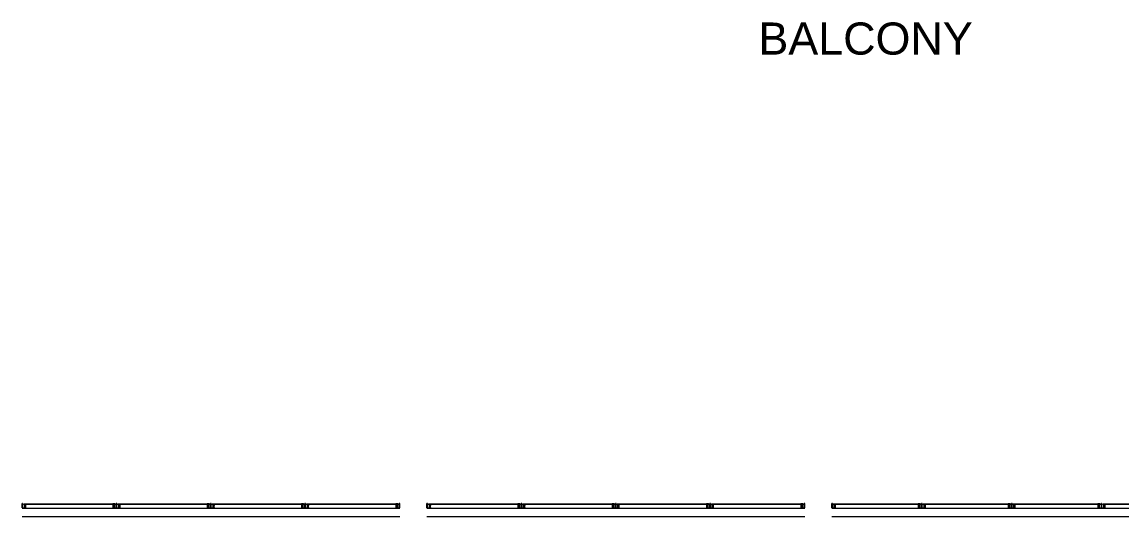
# Model space of a CAD drawing. Header units: inches. Extents: x -3410 to 5259, y -1080 to 3208.
# Drawn here: x -1070 to -418, y 2511 to 2804 of the extents above; entities that cross this region are included whole.
import ezdxf

# ---------------------------------------------------------------- set-up
doc = ezdxf.new("R2010")
doc.units = ezdxf.units.IN
doc.header["$LTSCALE"] = 48
doc.header["$MEASUREMENT"] = 0
doc.layers.add('Venue-Ceiling-Main', color=7, linetype='Continuous', lineweight=5)
doc.layers.add('Venue-Text-Facility', color=7, linetype='Continuous', lineweight=5)
doc.styles.add('Arial', font='Arial')

msp = doc.modelspace()

# ---------------------------------------------------------------- linework, layer by layer
at = {"layer": 'Venue-Ceiling-Main', "linetype": 'Continuous'}
for p, q in [((-1069.46, 2519.13), (-1069.83, 2519.13)), ((-1069.83, 2516.5), (-1069.83, 2519.13)), ((-1069.46, 2516.5), (-1069.46, 2519.13)), ((-1068.96, 2518.5), (-1068.96, 2518.75)), ((-1014.42, 2518.75), (-1068.96, 2518.75)), ((-1014.42, 2518.7), (-1068.96, 2518.7)), ((-1014.42, 2518.55), (-1068.96, 2518.55)), ((-1014.42, 2518.5), (-1068.96, 2518.5)), ((-1068.64, 2518.94), (-1067.39, 2518.94)), ((-1068.64, 2518.75), (-1068.64, 2518.94)), ((-1068.64, 2518.88), (-1067.39, 2518.88)), ((-1068.64, 2518.31), (-1068.64, 2518.5)), ((-1068.64, 2518.31), (-1067.39, 2518.31)), ((-1068.39, 2516.5), (-1068.39, 2518.31)), ((-1067.78, 2518.5), (-1067.78, 2518.67)), ((-1067.64, 2516.5), (-1067.64, 2518.31)), ((-1067.39, 2518.75), (-1067.39, 2518.94)), ((-1067.39, 2518.31), (-1067.39, 2518.5)), ((-1015.99, 2518.75), (-1015.99, 2518.94)), ((-1014.74, 2518.94), (-1015.99, 2518.94)), ((-1014.74, 2518.88), (-1015.99, 2518.88)), ((-1015.99, 2518.67), (-1015.74, 2518.67)), ((-1015.99, 2518.31), (-1015.99, 2518.67)), ((-1014.74, 2518.31), (-1015.99, 2518.31)), ((-1015.74, 2518.67), (-1015.74, 2518.5)), ((-1015.74, 2516.5), (-1015.74, 2518.31)), ((-1014.99, 2518.67), (-1014.99, 2518.5)), ((-1014.74, 2518.67), (-1014.99, 2518.67)), ((-1014.99, 2516.5), (-1014.99, 2518.31)), ((-1014.74, 2518.75), (-1014.74, 2518.94)), ((-1014.74, 2518.31), (-1014.74, 2518.67)), ((-1014.42, 2518.5), (-1014.42, 2518.75)), ((-1013.55, 2519.13), (-1013.92, 2519.13)), ((-1013.92, 2516.5), (-1013.92, 2519.13)), ((-1013.55, 2516.5), (-1013.55, 2519.13)), ((-1013.05, 2518.5), (-1013.05, 2518.75)), ((-958.52, 2518.75), (-1013.05, 2518.75)), ((-958.52, 2518.7), (-1013.05, 2518.7)), ((-958.52, 2518.55), (-1013.05, 2518.55)), ((-958.52, 2518.5), (-1013.05, 2518.5)), ((-1012.74, 2518.94), (-1011.49, 2518.94)), ((-1012.74, 2518.75), (-1012.74, 2518.94)), ((-1012.74, 2518.88), (-1011.49, 2518.88)), ((-1012.74, 2518.31), (-1012.74, 2518.5)), ((-1012.74, 2518.31), (-1011.49, 2518.31)), ((-1012.49, 2516.5), (-1012.49, 2518.31)), ((-1011.88, 2518.5), (-1011.88, 2518.67)), ((-1011.74, 2516.5), (-1011.74, 2518.31)), ((-1011.49, 2518.75), (-1011.49, 2518.94)), ((-1011.49, 2518.31), (-1011.49, 2518.5)), ((-960.08, 2518.75), (-960.08, 2518.94)), ((-958.83, 2518.94), (-960.08, 2518.94)), ((-958.83, 2518.88), (-960.08, 2518.88)), ((-960.08, 2518.67), (-959.83, 2518.67)), ((-960.08, 2518.31), (-960.08, 2518.67)), ((-958.83, 2518.31), (-960.08, 2518.31)), ((-959.83, 2518.67), (-959.83, 2518.5)), ((-959.83, 2516.5), (-959.83, 2518.31)), ((-959.08, 2518.67), (-959.08, 2518.5)), ((-958.83, 2518.67), (-959.08, 2518.67)), ((-959.08, 2516.5), (-959.08, 2518.31)), ((-958.83, 2518.75), (-958.83, 2518.94)), ((-958.83, 2518.31), (-958.83, 2518.67)), ((-958.52, 2518.5), (-958.52, 2518.75)), ((-957.64, 2519.13), (-958.02, 2519.13)), ((-958.02, 2516.5), (-958.02, 2519.13)), ((-957.64, 2516.5), (-957.64, 2519.13)), ((-957.14, 2518.5), (-957.14, 2518.75)), ((-902.61, 2518.75), (-957.14, 2518.75)), ((-902.61, 2518.7), (-957.14, 2518.7)), ((-902.61, 2518.55), (-957.14, 2518.55)), ((-902.61, 2518.5), (-957.14, 2518.5)), ((-956.83, 2518.94), (-955.58, 2518.94)), ((-956.83, 2518.75), (-956.83, 2518.94)), ((-956.83, 2518.88), (-955.58, 2518.88)), ((-956.83, 2518.31), (-956.83, 2518.5)), ((-956.83, 2518.31), (-955.58, 2518.31)), ((-956.58, 2516.5), (-956.58, 2518.31)), ((-955.97, 2518.5), (-955.97, 2518.67)), ((-955.83, 2516.5), (-955.83, 2518.31)), ((-955.58, 2518.75), (-955.58, 2518.94)), ((-955.58, 2518.31), (-955.58, 2518.5)), ((-904.17, 2518.75), (-904.17, 2518.94)), ((-902.92, 2518.94), (-904.17, 2518.94)), ((-902.92, 2518.88), (-904.17, 2518.88)), ((-904.17, 2518.67), (-903.92, 2518.67)), ((-904.17, 2518.31), (-904.17, 2518.67)), ((-902.92, 2518.31), (-904.17, 2518.31)), ((-903.92, 2518.67), (-903.92, 2518.5)), ((-903.92, 2516.5), (-903.92, 2518.31)), ((-903.17, 2518.67), (-903.17, 2518.5)), ((-902.92, 2518.67), (-903.17, 2518.67)), ((-903.17, 2516.5), (-903.17, 2518.31)), ((-902.92, 2518.75), (-902.92, 2518.94)), ((-902.92, 2518.31), (-902.92, 2518.67)), ((-902.61, 2518.5), (-902.61, 2518.75)), ((-901.74, 2519.13), (-902.11, 2519.13)), ((-902.11, 2516.5), (-902.11, 2519.13)), ((-901.74, 2516.5), (-901.74, 2519.13)), ((-901.24, 2518.5), (-901.24, 2518.75)), ((-846.71, 2518.75), (-901.24, 2518.75)), ((-846.71, 2518.7), (-901.24, 2518.7)), ((-846.71, 2518.55), (-901.24, 2518.55)), ((-846.71, 2518.5), (-901.24, 2518.5)), ((-900.92, 2518.94), (-899.67, 2518.94)), ((-900.92, 2518.75), (-900.92, 2518.94)), ((-900.92, 2518.88), (-899.67, 2518.88)), ((-900.92, 2518.31), (-900.92, 2518.5)), ((-900.92, 2518.31), (-899.67, 2518.31)), ((-900.67, 2516.5), (-900.67, 2518.31)), ((-900.07, 2518.5), (-900.07, 2518.67)), ((-899.92, 2516.5), (-899.92, 2518.31)), ((-899.67, 2518.75), (-899.67, 2518.94)), ((-899.67, 2518.31), (-899.67, 2518.5)), ((-848.27, 2518.75), (-848.27, 2518.94)), ((-847.02, 2518.94), (-848.27, 2518.94)), ((-847.02, 2518.88), (-848.27, 2518.88)), ((-848.27, 2518.67), (-848.02, 2518.67)), ((-848.27, 2518.31), (-848.27, 2518.67)), ((-847.02, 2518.31), (-848.27, 2518.31)), ((-848.02, 2518.67), (-848.02, 2518.5)), ((-848.02, 2516.5), (-848.02, 2518.31)), ((-847.27, 2518.67), (-847.27, 2518.5)), ((-847.02, 2518.67), (-847.27, 2518.67)), ((-847.27, 2516.5), (-847.27, 2518.31)), ((-847.02, 2518.75), (-847.02, 2518.94)), ((-847.02, 2518.31), (-847.02, 2518.67)), ((-846.71, 2518.5), (-846.71, 2518.75)), ((-845.83, 2519.13), (-846.21, 2519.13)), ((-846.21, 2516.5), (-846.21, 2519.13)), ((-845.83, 2516.5), (-845.83, 2519.13)), ((-829.46, 2519.13), (-829.83, 2519.13)), ((-829.83, 2516.5), (-829.83, 2519.13)), ((-829.46, 2516.5), (-829.46, 2519.13)), ((-828.96, 2518.5), (-828.96, 2518.75)), ((-774.42, 2518.75), (-828.96, 2518.75)), ((-774.42, 2518.7), (-828.96, 2518.7)), ((-774.42, 2518.55), (-828.96, 2518.55)), ((-774.42, 2518.5), (-828.96, 2518.5)), ((-828.64, 2518.94), (-827.39, 2518.94)), ((-828.64, 2518.75), (-828.64, 2518.94)), ((-828.64, 2518.88), (-827.39, 2518.88)), ((-828.64, 2518.31), (-828.64, 2518.5)), ((-828.64, 2518.31), (-827.39, 2518.31)), ((-828.39, 2516.5), (-828.39, 2518.31)), ((-827.78, 2518.5), (-827.78, 2518.67)), ((-827.64, 2516.5), (-827.64, 2518.31)), ((-827.39, 2518.75), (-827.39, 2518.94)), ((-827.39, 2518.31), (-827.39, 2518.5)), ((-775.99, 2518.75), (-775.99, 2518.94)), ((-774.74, 2518.94), (-775.99, 2518.94)), ((-774.74, 2518.88), (-775.99, 2518.88)), ((-775.99, 2518.67), (-775.74, 2518.67)), ((-775.99, 2518.31), (-775.99, 2518.67)), ((-774.74, 2518.31), (-775.99, 2518.31)), ((-775.74, 2518.67), (-775.74, 2518.5)), ((-775.74, 2516.5), (-775.74, 2518.31)), ((-774.99, 2518.67), (-774.99, 2518.5)), ((-774.74, 2518.67), (-774.99, 2518.67)), ((-774.99, 2516.5), (-774.99, 2518.31)), ((-774.74, 2518.75), (-774.74, 2518.94)), ((-774.74, 2518.31), (-774.74, 2518.67)), ((-774.42, 2518.5), (-774.42, 2518.75)), ((-773.55, 2519.13), (-773.92, 2519.13)), ((-773.92, 2516.5), (-773.92, 2519.13)), ((-773.55, 2516.5), (-773.55, 2519.13)), ((-773.05, 2518.5), (-773.05, 2518.75)), ((-718.52, 2518.75), (-773.05, 2518.75)), ((-718.52, 2518.7), (-773.05, 2518.7)), ((-718.52, 2518.55), (-773.05, 2518.55)), ((-718.52, 2518.5), (-773.05, 2518.5)), ((-772.74, 2518.94), (-771.49, 2518.94)), ((-772.74, 2518.75), (-772.74, 2518.94)), ((-772.74, 2518.88), (-771.49, 2518.88)), ((-772.74, 2518.31), (-772.74, 2518.5)), ((-772.74, 2518.31), (-771.49, 2518.31)), ((-772.49, 2516.5), (-772.49, 2518.31)), ((-771.88, 2518.5), (-771.88, 2518.67)), ((-771.74, 2516.5), (-771.74, 2518.31)), ((-771.49, 2518.75), (-771.49, 2518.94)), ((-771.49, 2518.31), (-771.49, 2518.5)), ((-720.08, 2518.75), (-720.08, 2518.94)), ((-718.83, 2518.94), (-720.08, 2518.94)), ((-718.83, 2518.88), (-720.08, 2518.88)), ((-720.08, 2518.67), (-719.83, 2518.67)), ((-720.08, 2518.31), (-720.08, 2518.67)), ((-718.83, 2518.31), (-720.08, 2518.31)), ((-719.83, 2518.67), (-719.83, 2518.5)), ((-719.83, 2516.5), (-719.83, 2518.31)), ((-719.08, 2518.67), (-719.08, 2518.5)), ((-718.83, 2518.67), (-719.08, 2518.67)), ((-719.08, 2516.5), (-719.08, 2518.31)), ((-718.83, 2518.75), (-718.83, 2518.94)), ((-718.83, 2518.31), (-718.83, 2518.67)), ((-718.52, 2518.5), (-718.52, 2518.75)), ((-717.64, 2519.13), (-718.02, 2519.13)), ((-718.02, 2516.5), (-718.02, 2519.13)), ((-717.64, 2516.5), (-717.64, 2519.13)), ((-717.14, 2518.5), (-717.14, 2518.75)), ((-662.61, 2518.75), (-717.14, 2518.75)), ((-662.61, 2518.7), (-717.14, 2518.7)), ((-662.61, 2518.55), (-717.14, 2518.55)), ((-662.61, 2518.5), (-717.14, 2518.5)), ((-716.83, 2518.94), (-715.58, 2518.94)), ((-716.83, 2518.75), (-716.83, 2518.94)), ((-716.83, 2518.88), (-715.58, 2518.88)), ((-716.83, 2518.31), (-716.83, 2518.5)), ((-716.83, 2518.31), (-715.58, 2518.31)), ((-716.58, 2516.5), (-716.58, 2518.31)), ((-715.97, 2518.5), (-715.97, 2518.67)), ((-715.83, 2516.5), (-715.83, 2518.31)), ((-715.58, 2518.75), (-715.58, 2518.94)), ((-715.58, 2518.31), (-715.58, 2518.5)), ((-664.17, 2518.75), (-664.17, 2518.94)), ((-662.92, 2518.94), (-664.17, 2518.94)), ((-662.92, 2518.88), (-664.17, 2518.88)), ((-664.17, 2518.67), (-663.92, 2518.67)), ((-664.17, 2518.31), (-664.17, 2518.67)), ((-662.92, 2518.31), (-664.17, 2518.31)), ((-663.92, 2518.67), (-663.92, 2518.5)), ((-663.92, 2516.5), (-663.92, 2518.31)), ((-663.17, 2518.67), (-663.17, 2518.5)), ((-662.92, 2518.67), (-663.17, 2518.67)), ((-663.17, 2516.5), (-663.17, 2518.31)), ((-662.92, 2518.75), (-662.92, 2518.94)), ((-662.92, 2518.31), (-662.92, 2518.67)), ((-662.61, 2518.5), (-662.61, 2518.75)), ((-661.74, 2519.13), (-662.11, 2519.13)), ((-662.11, 2516.5), (-662.11, 2519.13)), ((-661.74, 2516.5), (-661.74, 2519.13)), ((-661.24, 2518.5), (-661.24, 2518.75)), ((-606.71, 2518.75), (-661.24, 2518.75)), ((-606.71, 2518.7), (-661.24, 2518.7)), ((-606.71, 2518.55), (-661.24, 2518.55)), ((-606.71, 2518.5), (-661.24, 2518.5)), ((-660.92, 2518.94), (-659.67, 2518.94)), ((-660.92, 2518.75), (-660.92, 2518.94)), ((-660.92, 2518.88), (-659.67, 2518.88)), ((-660.92, 2518.31), (-660.92, 2518.5)), ((-660.92, 2518.31), (-659.67, 2518.31)), ((-660.67, 2516.5), (-660.67, 2518.31)), ((-660.07, 2518.5), (-660.07, 2518.67)), ((-659.92, 2516.5), (-659.92, 2518.31)), ((-659.67, 2518.75), (-659.67, 2518.94)), ((-659.67, 2518.31), (-659.67, 2518.5)), ((-608.27, 2518.75), (-608.27, 2518.94)), ((-607.02, 2518.94), (-608.27, 2518.94)), ((-607.02, 2518.88), (-608.27, 2518.88)), ((-608.27, 2518.67), (-608.02, 2518.67)), ((-608.27, 2518.31), (-608.27, 2518.67)), ((-607.02, 2518.31), (-608.27, 2518.31)), ((-608.02, 2518.67), (-608.02, 2518.5)), ((-608.02, 2516.5), (-608.02, 2518.31)), ((-607.27, 2518.67), (-607.27, 2518.5)), ((-607.02, 2518.67), (-607.27, 2518.67)), ((-607.27, 2516.5), (-607.27, 2518.31)), ((-607.02, 2518.75), (-607.02, 2518.94)), ((-607.02, 2518.31), (-607.02, 2518.67)), ((-606.71, 2518.5), (-606.71, 2518.75)), ((-605.83, 2519.13), (-606.21, 2519.13)), ((-606.21, 2516.5), (-606.21, 2519.13)), ((-605.83, 2516.5), (-605.83, 2519.13)), ((-589.46, 2519.13), (-589.83, 2519.13)), ((-589.83, 2516.5), (-589.83, 2519.13)), ((-589.46, 2516.5), (-589.46, 2519.13)), ((-588.96, 2518.5), (-588.96, 2518.75)), ((-537.08, 2518.75), (-588.96, 2518.75)), ((-537.08, 2518.7), (-588.96, 2518.7)), ((-537.08, 2518.55), (-588.96, 2518.55)), ((-537.08, 2518.5), (-588.96, 2518.5)), ((-588.64, 2518.94), (-587.39, 2518.94)), ((-588.64, 2518.75), (-588.64, 2518.94)), ((-588.64, 2518.88), (-587.39, 2518.88)), ((-588.64, 2518.31), (-588.64, 2518.5)), ((-588.64, 2518.31), (-587.39, 2518.31)), ((-588.39, 2516.5), (-588.39, 2518.31)), ((-587.78, 2518.5), (-587.78, 2518.67)), ((-587.64, 2516.5), (-587.64, 2518.31)), ((-587.39, 2518.75), (-587.39, 2518.94)), ((-587.39, 2518.31), (-587.39, 2518.5)), ((-538.64, 2518.75), (-538.64, 2518.94)), ((-537.39, 2518.94), (-538.64, 2518.94)), ((-537.39, 2518.88), (-538.64, 2518.88)), ((-538.64, 2518.67), (-538.39, 2518.67)), ((-538.64, 2518.31), (-538.64, 2518.67)), ((-537.39, 2518.31), (-538.64, 2518.31)), ((-538.39, 2518.67), (-538.39, 2518.5)), ((-538.39, 2516.5), (-538.39, 2518.31)), ((-537.64, 2518.67), (-537.64, 2518.5)), ((-537.39, 2518.67), (-537.64, 2518.67)), ((-537.64, 2516.5), (-537.64, 2518.31)), ((-537.39, 2518.75), (-537.39, 2518.94)), ((-537.39, 2518.31), (-537.39, 2518.67)), ((-537.08, 2518.5), (-537.08, 2518.75)), ((-536.21, 2519.13), (-536.58, 2519.13)), ((-536.58, 2516.5), (-536.58, 2519.13)), ((-536.21, 2516.5), (-536.21, 2519.13)), ((-535.71, 2518.5), (-535.71, 2518.75)), ((-483.83, 2518.75), (-535.71, 2518.75)), ((-483.83, 2518.7), (-535.71, 2518.7)), ((-483.83, 2518.55), (-535.71, 2518.55)), ((-483.83, 2518.5), (-535.71, 2518.5)), ((-535.39, 2518.94), (-534.14, 2518.94)), ((-535.39, 2518.75), (-535.39, 2518.94)), ((-535.39, 2518.88), (-534.14, 2518.88)), ((-535.39, 2518.31), (-535.39, 2518.5)), ((-535.39, 2518.31), (-534.14, 2518.31)), ((-535.14, 2516.5), (-535.14, 2518.31)), ((-534.53, 2518.5), (-534.53, 2518.67)), ((-534.39, 2516.5), (-534.39, 2518.31)), ((-534.14, 2518.75), (-534.14, 2518.94)), ((-534.14, 2518.31), (-534.14, 2518.5)), ((-485.39, 2518.75), (-485.39, 2518.94)), ((-484.14, 2518.94), (-485.39, 2518.94)), ((-484.14, 2518.88), (-485.39, 2518.88)), ((-485.39, 2518.67), (-485.14, 2518.67)), ((-485.39, 2518.31), (-485.39, 2518.67)), ((-484.14, 2518.31), (-485.39, 2518.31)), ((-485.14, 2518.67), (-485.14, 2518.5)), ((-485.14, 2516.5), (-485.14, 2518.31)), ((-484.39, 2518.67), (-484.39, 2518.5)), ((-484.14, 2518.67), (-484.39, 2518.67)), ((-484.39, 2516.5), (-484.39, 2518.31)), ((-484.14, 2518.75), (-484.14, 2518.94)), ((-484.14, 2518.31), (-484.14, 2518.67)), ((-483.83, 2518.5), (-483.83, 2518.75)), ((-482.96, 2519.13), (-483.33, 2519.13)), ((-483.33, 2516.5), (-483.33, 2519.13)), ((-482.96, 2516.5), (-482.96, 2519.13)), ((-482.46, 2518.5), (-482.46, 2518.75)), ((-430.58, 2518.75), (-482.46, 2518.75)), ((-430.58, 2518.7), (-482.46, 2518.7)), ((-430.58, 2518.55), (-482.46, 2518.55)), ((-430.58, 2518.5), (-482.46, 2518.5)), ((-482.14, 2518.94), (-480.89, 2518.94)), ((-482.14, 2518.75), (-482.14, 2518.94)), ((-482.14, 2518.88), (-480.89, 2518.88)), ((-482.14, 2518.31), (-482.14, 2518.5)), ((-482.14, 2518.31), (-480.89, 2518.31)), ((-481.89, 2516.5), (-481.89, 2518.31)), ((-481.28, 2518.5), (-481.28, 2518.67)), ((-481.14, 2516.5), (-481.14, 2518.31)), ((-480.89, 2518.75), (-480.89, 2518.94)), ((-480.89, 2518.31), (-480.89, 2518.5)), ((-432.14, 2518.75), (-432.14, 2518.94)), ((-430.89, 2518.94), (-432.14, 2518.94)), ((-430.89, 2518.88), (-432.14, 2518.88)), ((-432.14, 2518.67), (-431.89, 2518.67)), ((-432.14, 2518.31), (-432.14, 2518.67)), ((-430.89, 2518.31), (-432.14, 2518.31)), ((-431.89, 2518.67), (-431.89, 2518.5)), ((-431.89, 2516.5), (-431.89, 2518.31)), ((-431.14, 2518.67), (-431.14, 2518.5)), ((-430.89, 2518.67), (-431.14, 2518.67)), ((-431.14, 2516.5), (-431.14, 2518.31)), ((-430.89, 2518.75), (-430.89, 2518.94)), ((-430.89, 2518.31), (-430.89, 2518.67)), ((-430.58, 2518.5), (-430.58, 2518.75)), ((-429.71, 2519.13), (-430.08, 2519.13)), ((-430.08, 2516.5), (-430.08, 2519.13)), ((-429.71, 2516.5), (-429.71, 2519.13)), ((-429.21, 2518.5), (-429.21, 2518.75)), ((-377.33, 2518.75), (-429.21, 2518.75)), ((-377.33, 2518.7), (-429.21, 2518.7)), ((-377.33, 2518.55), (-429.21, 2518.55)), ((-377.33, 2518.5), (-429.21, 2518.5)), ((-428.89, 2518.94), (-427.64, 2518.94)), ((-428.89, 2518.75), (-428.89, 2518.94)), ((-428.89, 2518.88), (-427.64, 2518.88)), ((-428.89, 2518.31), (-428.89, 2518.5)), ((-428.89, 2518.31), (-427.64, 2518.31)), ((-428.64, 2516.5), (-428.64, 2518.31)), ((-428.03, 2518.5), (-428.03, 2518.67)), ((-427.89, 2516.5), (-427.89, 2518.31)), ((-427.64, 2518.75), (-427.64, 2518.94)), ((-427.64, 2518.31), (-427.64, 2518.5)), ((-1069.83, 2516.5), (-1067.39, 2516.5)), ((-845.83, 2516.13), (-1069.83, 2516.13)), ((-845.83, 2511.13), (-1069.83, 2511.13)), ((-1067.39, 2516.13), (-1067.39, 2516.5)), ((-1015.99, 2516.5), (-1011.49, 2516.5)), ((-1015.99, 2516.5), (-1015.99, 2516.13)), ((-1011.49, 2516.13), (-1011.49, 2516.5)), ((-960.08, 2516.5), (-955.58, 2516.5)), ((-960.08, 2516.5), (-960.08, 2516.13)), ((-955.58, 2516.13), (-955.58, 2516.5)), ((-904.17, 2516.5), (-899.67, 2516.5)), ((-904.17, 2516.5), (-904.17, 2516.13)), ((-899.67, 2516.13), (-899.67, 2516.5)), ((-848.27, 2516.5), (-845.83, 2516.5)), ((-848.27, 2516.5), (-848.27, 2516.13)), ((-829.83, 2516.5), (-827.39, 2516.5)), ((-605.83, 2516.13), (-829.83, 2516.13)), ((-605.83, 2511.13), (-829.83, 2511.13)), ((-827.39, 2516.13), (-827.39, 2516.5)), ((-775.99, 2516.5), (-771.49, 2516.5)), ((-775.99, 2516.5), (-775.99, 2516.13)), ((-771.49, 2516.13), (-771.49, 2516.5)), ((-720.08, 2516.5), (-715.58, 2516.5)), ((-720.08, 2516.5), (-720.08, 2516.13)), ((-715.58, 2516.13), (-715.58, 2516.5)), ((-664.17, 2516.5), (-659.67, 2516.5)), ((-664.17, 2516.5), (-664.17, 2516.13)), ((-659.67, 2516.13), (-659.67, 2516.5)), ((-608.27, 2516.5), (-605.83, 2516.5)), ((-608.27, 2516.5), (-608.27, 2516.13)), ((-589.83, 2516.5), (-587.39, 2516.5)), ((-373.21, 2516.13), (-589.83, 2516.13)), ((-368.21, 2511.13), (-589.83, 2511.13)), ((-587.39, 2516.13), (-587.39, 2516.5)), ((-538.64, 2516.5), (-534.14, 2516.5)), ((-538.64, 2516.5), (-538.64, 2516.13)), ((-534.14, 2516.13), (-534.14, 2516.5)), ((-485.39, 2516.5), (-480.89, 2516.5)), ((-485.39, 2516.5), (-485.39, 2516.13)), ((-480.89, 2516.13), (-480.89, 2516.5)), ((-432.14, 2516.5), (-427.64, 2516.5)), ((-432.14, 2516.5), (-432.14, 2516.13)), ((-427.64, 2516.13), (-427.64, 2516.5))]:
    msp.add_line(p, q, dxfattribs=at)
at = {"layer": 'Venue-Ceiling-Main', "linetype": 'Continuous', "flags": 128}
for points in [[(-1068.56, 2518.88), (-1068.56, 2518.84), (-1068.47, 2518.72), (-1068.47, 2518.38), (-1068.34, 2518.38), (-1068.34, 2518.72), (-1068.25, 2518.84), (-1068.25, 2518.88)], [(-1068.25, 2518.5), (-1068.25, 2518.67), (-1067.78, 2518.67)], [(-1067.47, 2518.88), (-1067.47, 2518.84), (-1067.57, 2518.72), (-1067.57, 2518.38), (-1067.69, 2518.38), (-1067.69, 2518.72), (-1067.79, 2518.84), (-1067.79, 2518.88)], [(-1015.21, 2518.88), (-1015.21, 2518.84), (-1015.3, 2518.72), (-1015.3, 2518.38), (-1015.42, 2518.38), (-1015.42, 2518.72), (-1015.52, 2518.84), (-1015.52, 2518.88)], [(-1012.66, 2518.88), (-1012.66, 2518.84), (-1012.56, 2518.72), (-1012.56, 2518.38), (-1012.44, 2518.38), (-1012.44, 2518.72), (-1012.34, 2518.84), (-1012.34, 2518.88)], [(-1012.34, 2518.5), (-1012.34, 2518.67), (-1011.88, 2518.67)], [(-1011.57, 2518.88), (-1011.57, 2518.84), (-1011.66, 2518.72), (-1011.66, 2518.38), (-1011.79, 2518.38), (-1011.79, 2518.72), (-1011.88, 2518.84), (-1011.88, 2518.88)], [(-959.3, 2518.88), (-959.3, 2518.84), (-959.39, 2518.72), (-959.39, 2518.38), (-959.52, 2518.38), (-959.52, 2518.72), (-959.61, 2518.84), (-959.61, 2518.88)], [(-956.75, 2518.88), (-956.75, 2518.84), (-956.66, 2518.72), (-956.66, 2518.38), (-956.53, 2518.38), (-956.53, 2518.72), (-956.44, 2518.84), (-956.44, 2518.88)], [(-956.44, 2518.5), (-956.44, 2518.67), (-955.97, 2518.67)], [(-955.66, 2518.88), (-955.66, 2518.84), (-955.75, 2518.72), (-955.75, 2518.38), (-955.88, 2518.38), (-955.88, 2518.72), (-955.97, 2518.84), (-955.97, 2518.88)], [(-903.39, 2518.88), (-903.39, 2518.84), (-903.49, 2518.72), (-903.49, 2518.38), (-903.61, 2518.38), (-903.61, 2518.72), (-903.71, 2518.84), (-903.71, 2518.88)], [(-900.84, 2518.88), (-900.84, 2518.84), (-900.75, 2518.72), (-900.75, 2518.38), (-900.62, 2518.38), (-900.62, 2518.72), (-900.53, 2518.84), (-900.53, 2518.88)], [(-900.53, 2518.5), (-900.53, 2518.67), (-900.07, 2518.67)], [(-899.75, 2518.88), (-899.75, 2518.84), (-899.85, 2518.72), (-899.85, 2518.38), (-899.97, 2518.38), (-899.97, 2518.72), (-900.07, 2518.84), (-900.07, 2518.88)], [(-847.49, 2518.88), (-847.49, 2518.84), (-847.58, 2518.72), (-847.58, 2518.38), (-847.71, 2518.38), (-847.71, 2518.72), (-847.8, 2518.84), (-847.8, 2518.88)], [(-828.56, 2518.88), (-828.56, 2518.84), (-828.47, 2518.72), (-828.47, 2518.38), (-828.34, 2518.38), (-828.34, 2518.72), (-828.25, 2518.84), (-828.25, 2518.88)], [(-828.25, 2518.5), (-828.25, 2518.67), (-827.78, 2518.67)], [(-827.47, 2518.88), (-827.47, 2518.84), (-827.57, 2518.72), (-827.57, 2518.38), (-827.69, 2518.38), (-827.69, 2518.72), (-827.79, 2518.84), (-827.79, 2518.88)], [(-775.21, 2518.88), (-775.21, 2518.84), (-775.3, 2518.72), (-775.3, 2518.38), (-775.42, 2518.38), (-775.42, 2518.72), (-775.52, 2518.84), (-775.52, 2518.88)], [(-772.66, 2518.88), (-772.66, 2518.84), (-772.56, 2518.72), (-772.56, 2518.38), (-772.44, 2518.38), (-772.44, 2518.72), (-772.34, 2518.84), (-772.34, 2518.88)], [(-772.34, 2518.5), (-772.34, 2518.67), (-771.88, 2518.67)], [(-771.57, 2518.88), (-771.57, 2518.84), (-771.66, 2518.72), (-771.66, 2518.38), (-771.79, 2518.38), (-771.79, 2518.72), (-771.88, 2518.84), (-771.88, 2518.88)], [(-719.3, 2518.88), (-719.3, 2518.84), (-719.39, 2518.72), (-719.39, 2518.38), (-719.52, 2518.38), (-719.52, 2518.72), (-719.61, 2518.84), (-719.61, 2518.88)], [(-716.75, 2518.88), (-716.75, 2518.84), (-716.66, 2518.72), (-716.66, 2518.38), (-716.53, 2518.38), (-716.53, 2518.72), (-716.44, 2518.84), (-716.44, 2518.88)], [(-716.44, 2518.5), (-716.44, 2518.67), (-715.97, 2518.67)], [(-715.66, 2518.88), (-715.66, 2518.84), (-715.75, 2518.72), (-715.75, 2518.38), (-715.88, 2518.38), (-715.88, 2518.72), (-715.97, 2518.84), (-715.97, 2518.88)], [(-663.39, 2518.88), (-663.39, 2518.84), (-663.49, 2518.72), (-663.49, 2518.38), (-663.61, 2518.38), (-663.61, 2518.72), (-663.71, 2518.84), (-663.71, 2518.88)], [(-660.84, 2518.88), (-660.84, 2518.84), (-660.75, 2518.72), (-660.75, 2518.38), (-660.62, 2518.38), (-660.62, 2518.72), (-660.53, 2518.84), (-660.53, 2518.88)], [(-660.53, 2518.5), (-660.53, 2518.67), (-660.07, 2518.67)], [(-659.75, 2518.88), (-659.75, 2518.84), (-659.85, 2518.72), (-659.85, 2518.38), (-659.97, 2518.38), (-659.97, 2518.72), (-660.07, 2518.84), (-660.07, 2518.88)], [(-607.49, 2518.88), (-607.49, 2518.84), (-607.58, 2518.72), (-607.58, 2518.38), (-607.71, 2518.38), (-607.71, 2518.72), (-607.8, 2518.84), (-607.8, 2518.88)], [(-588.56, 2518.88), (-588.56, 2518.84), (-588.47, 2518.72), (-588.47, 2518.38), (-588.34, 2518.38), (-588.34, 2518.72), (-588.25, 2518.84), (-588.25, 2518.88)], [(-588.25, 2518.5), (-588.25, 2518.67), (-587.78, 2518.67)], [(-587.47, 2518.88), (-587.47, 2518.84), (-587.57, 2518.72), (-587.57, 2518.38), (-587.69, 2518.38), (-587.69, 2518.72), (-587.79, 2518.84), (-587.79, 2518.88)], [(-537.86, 2518.88), (-537.86, 2518.84), (-537.96, 2518.72), (-537.96, 2518.38), (-538.08, 2518.38), (-538.08, 2518.72), (-538.17, 2518.84), (-538.17, 2518.88)], [(-535.31, 2518.88), (-535.31, 2518.84), (-535.22, 2518.72), (-535.22, 2518.38), (-535.09, 2518.38), (-535.09, 2518.72), (-535, 2518.84), (-535, 2518.88)], [(-535, 2518.5), (-535, 2518.67), (-534.53, 2518.67)], [(-534.22, 2518.88), (-534.22, 2518.84), (-534.32, 2518.72), (-534.32, 2518.38), (-534.44, 2518.38), (-534.44, 2518.72), (-534.54, 2518.84), (-534.54, 2518.88)], [(-484.61, 2518.88), (-484.61, 2518.84), (-484.71, 2518.72), (-484.71, 2518.38), (-484.83, 2518.38), (-484.83, 2518.72), (-484.92, 2518.84), (-484.92, 2518.88)], [(-482.06, 2518.88), (-482.06, 2518.84), (-481.97, 2518.72), (-481.97, 2518.38), (-481.84, 2518.38), (-481.84, 2518.72), (-481.75, 2518.84), (-481.75, 2518.88)], [(-481.75, 2518.5), (-481.75, 2518.67), (-481.28, 2518.67)], [(-480.97, 2518.88), (-480.97, 2518.84), (-481.07, 2518.72), (-481.07, 2518.38), (-481.19, 2518.38), (-481.19, 2518.72), (-481.29, 2518.84), (-481.29, 2518.88)], [(-431.36, 2518.88), (-431.36, 2518.84), (-431.46, 2518.72), (-431.46, 2518.38), (-431.58, 2518.38), (-431.58, 2518.72), (-431.67, 2518.84), (-431.67, 2518.88)], [(-428.81, 2518.88), (-428.81, 2518.84), (-428.72, 2518.72), (-428.72, 2518.38), (-428.59, 2518.38), (-428.59, 2518.72), (-428.5, 2518.84), (-428.5, 2518.88)], [(-428.5, 2518.5), (-428.5, 2518.67), (-428.03, 2518.67)], [(-427.72, 2518.88), (-427.72, 2518.84), (-427.82, 2518.72), (-427.82, 2518.38), (-427.94, 2518.38), (-427.94, 2518.72), (-428.04, 2518.84), (-428.04, 2518.88)]]:
    msp.add_lwpolyline(points, dxfattribs=at)

# ---------------------------------------------------------------- texts
at = {"layer": 'Venue-Text-Facility', "insert": (-633.33, 2803.96), "char_height": 19.028, "attachment_point": 1, "line_spacing_factor": 0.970891, "style": 'Arial'}
msp.add_mtext('BALCONY', dxfattribs=at)

doc.saveas('drawing.dxf')
